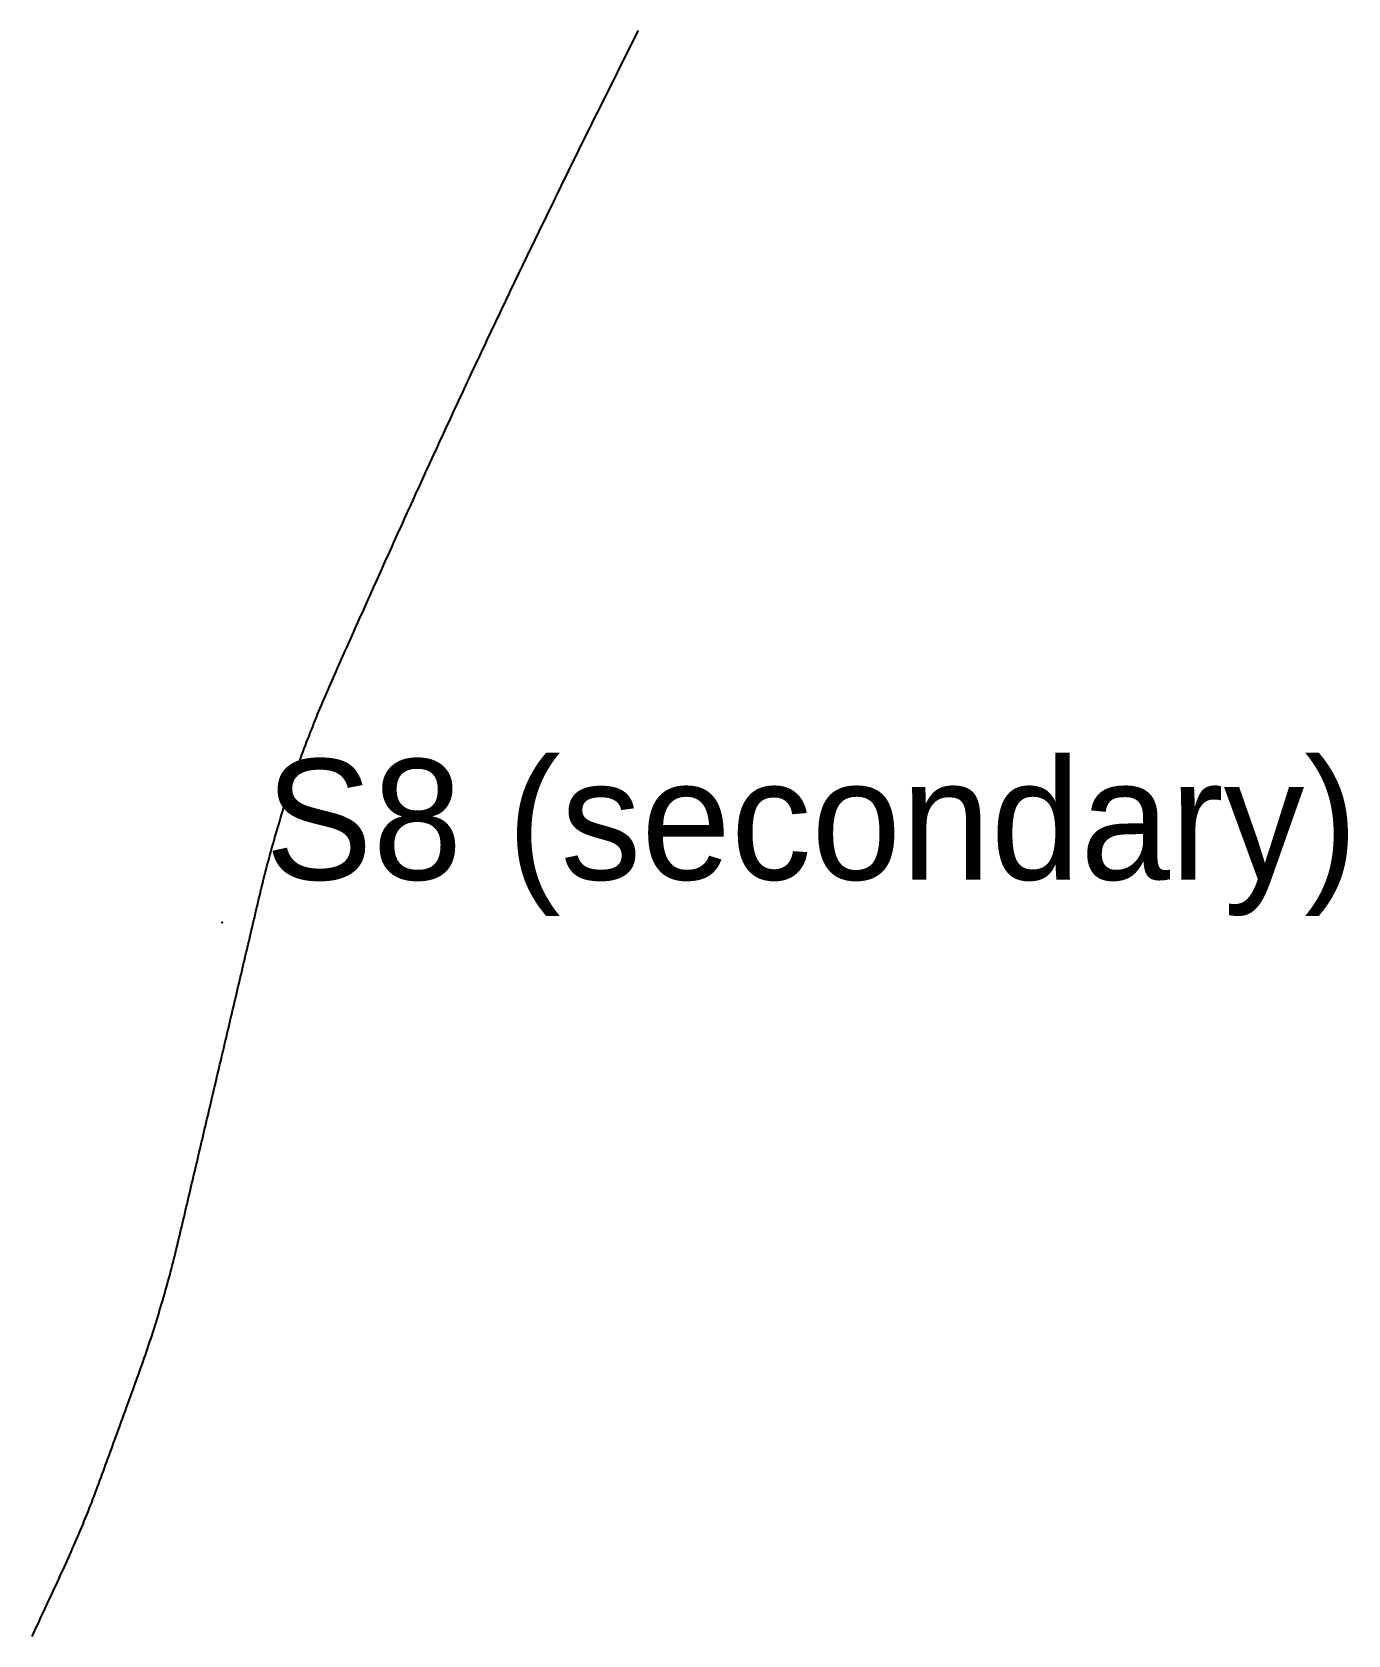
# Model space of a CAD drawing. Header units: metres. Extents: x 457876 to 584660, y 126427 to 241224.
# Drawn here: x 463646 to 473472, y 192936 to 204907 of the extents above; entities that cross this region are included whole.
import ezdxf

# ---------------------------------------------------------------- set-up
doc = ezdxf.new("R2010")
doc.units = ezdxf.units.M
for name, color, linetype in [('AT_GRADE', 3, 'CONTINUOUS'), ('CUTTING', 34, 'CONTINUOUS'), ('EMBANKMENT', 42, 'CONTINUOUS'), ('GROUND_CL', 8, 'CONTINUOUS'), ('RAIL_CL', 1, 'CONTINUOUS'), ('STATIONS', 7, 'CONTINUOUS')]:
    doc.layers.add(name, color=color, linetype=linetype)

msp = doc.modelspace()

# ---------------------------------------------------------------- linework, layer by layer
at = {"layer": 'AT_GRADE'}
for points in [[(468062.168, 204695.265, 76.125), (468073.342, 204717.601, 76.114), (468084.52, 204739.935, 76.102), (468095.7, 204762.268, 76.091), (468106.885, 204784.599, 76.079), (468118.072, 204806.928, 76.068), (468129.263, 204829.256, 76.056), (468140.457, 204851.582, 76.044), (468151.654, 204873.906, 76.033), (468162.854, 204896.229, 76.021)], [(467839.498, 204248.141, 76.308), (467850.592, 204270.516, 76.301), (467861.69, 204292.89, 76.294), (467872.792, 204315.261, 76.287), (467883.899, 204337.631, 76.279)], [(466644.411, 201747.72, 74.619), (466654.827, 201770.401, 74.65), (466665.248, 201793.08, 74.68), (466675.676, 201815.755, 74.71), (466686.109, 201838.429, 74.741), (466696.549, 201861.1, 74.771), (466706.995, 201883.768, 74.801), (466717.447, 201906.433, 74.832), (466727.905, 201929.096, 74.862), (466738.369, 201951.757, 74.892), (466748.84, 201974.414, 74.922), (466759.317, 201997.069, 74.952), (466769.8, 202019.721, 74.982), (466780.29, 202042.371, 75.011), (466790.786, 202065.018, 75.041), (466801.288, 202087.662, 75.07), (466811.797, 202110.303, 75.099), (466822.313, 202132.942, 75.129), (466832.834, 202155.577, 75.157), (466843.363, 202178.21, 75.186), (466853.898, 202200.84, 75.215), (466864.439, 202223.468, 75.243), (466874.987, 202246.092, 75.271), (466885.542, 202268.714, 75.299), (466896.103, 202291.333, 75.327), (466906.671, 202313.949, 75.355), (466917.245, 202336.562, 75.382), (466927.826, 202359.172, 75.409), (466938.414, 202381.779, 75.436), (466949.008, 202404.383, 75.463), (466959.61, 202426.985, 75.489), (466970.217, 202449.583, 75.515), (466980.832, 202472.179, 75.541), (466991.453, 202494.772, 75.566), (467002.081, 202517.361, 75.591), (467012.715, 202539.948, 75.616), (467023.357, 202562.532, 75.641), (467034.005, 202585.113, 75.665), (467044.659, 202607.691, 75.689), (467055.321, 202630.266, 75.712), (467065.989, 202652.838, 75.736), (467076.664, 202675.407, 75.758), (467087.345, 202697.973, 75.781), (467098.034, 202720.536, 75.803)], [(465502.15, 199037.19, 73.153), (465509.488, 199061.02, 73.137), (465516.882, 199084.832, 73.121), (465524.347, 199108.621, 73.106), (465531.874, 199132.392, 73.091), (465539.466, 199156.143, 73.077), (465547.131, 199179.869, 73.063), (465554.856, 199203.577, 73.05), (465562.644, 199227.264, 73.038), (465570.501, 199250.928, 73.026), (465578.429, 199274.569, 73.014), (465586.421, 199298.189, 73.003), (465594.466, 199321.791, 72.993), (465602.576, 199345.37, 72.983), (465610.763, 199368.924, 72.974), (465619.009, 199392.457, 72.965), (465627.317, 199415.968, 72.957), (465635.695, 199439.455, 72.95), (465644.135, 199462.92, 72.943), (465652.631, 199486.364, 72.936), (465661.191, 199509.786, 72.931), (465669.823, 199533.181, 72.925), (465678.513, 199556.555, 72.92), (465687.27, 199579.905, 72.916), (465696.097, 199603.227, 72.913), (465704.985, 199626.528, 72.91), (465713.93, 199649.806, 72.907), (465722.94, 199673.06, 72.905), (465732.019, 199696.287, 72.904), (465741.152, 199719.493, 72.903), (465750.356, 199742.672, 72.903), (465759.633, 199765.821, 72.903), (465768.965, 199788.948, 72.904), (465778.361, 199812.051, 72.906), (465787.824, 199835.125, 72.908), (465797.348, 199858.175, 72.91), (465806.93, 199881.201, 72.913), (465816.577, 199904.201, 72.917), (465826.28, 199927.176, 72.921), (465836.052, 199950.123, 72.926), (465845.895, 199973.04, 72.931), (465855.797, 199995.932, 72.937), (465865.756, 200018.799, 72.943), (465875.783, 200041.637, 72.95), (465885.874, 200064.446, 72.958), (465896.02, 200087.232, 72.966), (465906.184, 200110.01, 72.974), (465916.348, 200132.788, 72.983), (465926.512, 200155.566, 72.993), (465936.676, 200178.344, 73.003), (465946.842, 200201.122, 73.013), (465957.007, 200223.901, 73.024), (465967.174, 200246.679, 73.036), (465977.341, 200269.456, 73.048), (465987.509, 200292.234, 73.061), (465997.678, 200315.012, 73.074)], [(464831.772, 196275.992, 76.85), (464837.483, 196300.252, 76.822), (464843.195, 196324.512, 76.794), (464848.907, 196348.772, 76.765), (464854.619, 196373.032, 76.736), (464860.33, 196397.292, 76.706), (464866.042, 196421.552, 76.676), (464871.754, 196445.813, 76.645), (464877.466, 196470.073, 76.614), (464883.177, 196494.334, 76.582), (464888.889, 196518.595, 76.55), (464894.601, 196542.856, 76.518), (464900.313, 196567.117, 76.485), (464906.024, 196591.378, 76.452), (464911.736, 196615.639, 76.419), (464917.448, 196639.9, 76.385), (464923.16, 196664.162, 76.35), (464928.871, 196688.423, 76.316), (464934.583, 196712.685, 76.281), (464940.295, 196736.946, 76.246), (464946.006, 196761.208, 76.21), (464951.718, 196785.47, 76.175), (464957.43, 196809.732, 76.139), (464963.141, 196833.994, 76.102), (464968.853, 196858.256, 76.066), (464974.565, 196882.518, 76.029), (464980.276, 196906.78, 75.992), (464985.988, 196931.043, 75.955), (464991.7, 196955.305, 75.918), (464997.411, 196979.568, 75.88), (465003.123, 197003.83, 75.842), (465008.834, 197028.093, 75.805), (465014.546, 197052.356, 75.767), (465020.257, 197076.619, 75.729), (465025.969, 197100.882, 75.69), (465031.68, 197125.145, 75.652), (465037.392, 197149.408, 75.614), (465043.103, 197173.671, 75.575), (465048.815, 197197.934, 75.536), (465054.526, 197222.198, 75.498), (465060.238, 197246.461, 75.459), (465065.949, 197270.725, 75.42), (465071.66, 197294.988, 75.382), (465077.372, 197319.252, 75.343), (465083.083, 197343.516, 75.304), (465088.794, 197367.78, 75.265), (465094.506, 197392.044, 75.227), (465100.217, 197416.308, 75.188), (465105.928, 197440.572, 75.149), (465111.639, 197464.836, 75.111), (465117.351, 197489.1, 75.072), (465123.062, 197513.364, 75.034), (465128.773, 197537.629, 74.995), (465134.484, 197561.893, 74.957), (465140.195, 197586.158, 74.919), (465145.907, 197610.422, 74.881), (465151.618, 197634.687, 74.843), (465157.329, 197658.952, 74.805), (465163.04, 197683.217, 74.767), (465168.751, 197707.481, 74.73), (465174.462, 197731.746, 74.693), (465180.173, 197756.011, 74.655), (465185.884, 197780.277, 74.618), (465191.595, 197804.542, 74.582), (465197.306, 197828.807, 74.545), (465203.018, 197853.072, 74.509), (465208.729, 197877.338, 74.473)], [(464666.997, 195597.966, 77.369), (464673.475, 195622.028, 77.36), (464679.884, 195646.109, 77.351), (464686.225, 195670.209, 77.341), (464692.506, 195694.324, 77.33), (464698.721, 195718.457, 77.318), (464704.864, 195742.608, 77.306), (464710.95, 195766.773, 77.292), (464716.967, 195790.956, 77.278), (464722.91, 195815.158, 77.263)]]:
    msp.add_polyline3d(points, dxfattribs=at)
at = {"layer": 'CUTTING'}
for points in [[(467895.011, 204359.998, 76.271), (467906.126, 204382.363, 76.263), (467917.246, 204404.726, 76.254), (467928.37, 204427.087, 76.246), (467939.499, 204449.446, 76.237), (467950.631, 204471.802, 76.228), (467961.767, 204494.157, 76.218), (467972.908, 204516.51, 76.208), (467984.052, 204538.861, 76.199), (467995.2, 204561.21, 76.189), (468006.352, 204583.557, 76.178), (468017.508, 204605.902, 76.168), (468028.668, 204628.246, 76.157), (468039.831, 204650.587, 76.147), (468050.998, 204672.927, 76.136)], [(467108.728, 202743.096, 75.825), (467119.43, 202765.653, 75.846), (467130.138, 202788.207, 75.868), (467140.853, 202810.758, 75.888), (467151.575, 202833.306, 75.909), (467162.303, 202855.852, 75.928), (467173.038, 202878.394, 75.948), (467183.78, 202900.933, 75.967), (467194.528, 202923.469, 75.986), (467205.283, 202946.003, 76.004), (467216.044, 202968.533, 76.022), (467226.812, 202991.061, 76.039), (467237.587, 203013.585, 76.056), (467248.368, 203036.106, 76.073), (467259.156, 203058.625, 76.089), (467269.95, 203081.141, 76.105), (467280.751, 203103.653, 76.12), (467291.558, 203126.163, 76.135), (467302.371, 203148.67, 76.15), (467313.191, 203171.174, 76.163), (467324.018, 203193.675, 76.177), (467334.85, 203216.173, 76.19), (467345.689, 203238.668, 76.203), (467356.535, 203261.16, 76.215), (467367.387, 203283.65, 76.226), (467378.245, 203306.136, 76.238), (467389.109, 203328.62, 76.248), (467399.979, 203351.101, 76.259), (467410.856, 203373.579, 76.268), (467421.739, 203396.054, 76.278), (467432.628, 203418.526, 76.287), (467443.523, 203440.996, 76.295), (467454.424, 203463.462, 76.303), (467465.331, 203485.926, 76.311), (467476.245, 203508.387, 76.318), (467487.164, 203530.846, 76.324), (467498.089, 203553.301, 76.33), (467509.02, 203575.754, 76.336), (467519.957, 203598.204, 76.341), (467530.9, 203620.652, 76.346), (467541.848, 203643.096, 76.35), (467552.802, 203665.539, 76.354), (467563.762, 203687.978, 76.357), (467574.728, 203710.415, 76.36), (467585.699, 203732.849, 76.363), (467596.676, 203755.28, 76.365), (467607.659, 203777.709, 76.367), (467618.647, 203800.135, 76.368), (467629.64, 203822.559, 76.368), (467640.639, 203844.98, 76.369), (467651.643, 203867.398, 76.369), (467662.653, 203889.814, 76.368), (467673.668, 203912.228, 76.367), (467684.688, 203934.639, 76.366), (467695.713, 203957.047, 76.364), (467706.744, 203979.453, 76.362), (467717.78, 204001.857, 76.36), (467728.821, 204024.258, 76.357), (467739.866, 204046.657, 76.353), (467750.917, 204069.053, 76.35), (467761.973, 204091.447, 76.346), (467773.034, 204113.839, 76.341), (467784.099, 204136.228, 76.336), (467795.17, 204158.615, 76.331), (467806.245, 204181, 76.326), (467817.325, 204203.383, 76.32), (467828.409, 204225.763, 76.314)], [(463656.249, 192947.599, 71.493), (463666.776, 192970.174, 71.6), (463677.302, 192992.749, 71.708), (463687.829, 193015.323, 71.814), (463698.356, 193037.898, 71.919), (463708.882, 193060.473, 72.024), (463719.409, 193083.048, 72.128), (463729.935, 193105.623, 72.232), (463740.461, 193128.198, 72.334), (463750.988, 193150.772, 72.436), (463761.514, 193173.347, 72.537), (463772.04, 193195.922, 72.637), (463782.566, 193218.497, 72.736), (463793.093, 193241.071, 72.834), (463803.619, 193263.646, 72.932), (463814.145, 193286.221, 73.029), (463824.671, 193308.796, 73.124), (463835.197, 193331.37, 73.219), (463845.723, 193353.945, 73.313), (463856.239, 193376.524, 73.406), (463866.728, 193399.117, 73.498), (463877.177, 193421.727, 73.59), (463887.552, 193444.372, 73.68), (463897.856, 193467.049, 73.769), (463908.104, 193489.751, 73.858), (463918.293, 193512.481, 73.945), (463928.421, 193535.237, 74.031), (463938.491, 193558.019, 74.117), (463948.497, 193580.83, 74.201), (463958.434, 193603.67, 74.285), (463968.312, 193626.536, 74.367), (463978.123, 193649.432, 74.449), (463987.865, 193672.356, 74.529), (463997.548, 193695.306, 74.608), (464007.174, 193718.28, 74.686), (464016.738, 193741.28, 74.764), (464026.246, 193764.303, 74.84), (464035.692, 193787.352, 74.915), (464045.058, 193810.433, 74.989), (464054.367, 193833.538, 75.062), (464063.615, 193856.667, 75.134), (464072.796, 193879.823, 75.205), (464081.915, 193903.004, 75.274), (464090.977, 193926.207, 75.343), (464099.971, 193949.436, 75.411), (464108.898, 193972.692, 75.477), (464117.767, 193995.97, 75.542), (464126.566, 194019.274, 75.606), (464135.297, 194042.604, 75.669), (464143.971, 194065.956, 75.731), (464152.586, 194089.329, 75.792), (464161.144, 194112.724, 75.852), (464169.673, 194136.129, 75.91), (464178.194, 194159.537, 75.968), (464186.715, 194182.946, 76.024), (464195.236, 194206.354, 76.079), (464203.757, 194229.763, 76.133), (464212.277, 194253.171, 76.186), (464220.798, 194276.58, 76.238), (464229.318, 194299.989, 76.288), (464237.838, 194323.399, 76.338), (464246.358, 194346.808, 76.386), (464254.879, 194370.217, 76.433), (464263.399, 194393.626, 76.479), (464271.919, 194417.036, 76.524), (464280.44, 194440.446, 76.567), (464288.96, 194463.855, 76.61), (464297.481, 194487.265, 76.651), (464306.001, 194510.675, 76.692), (464314.521, 194534.085, 76.731), (464323.042, 194557.495, 76.769), (464331.562, 194580.905, 76.805), (464340.083, 194604.316, 76.841), (464348.603, 194627.726, 76.875), (464357.123, 194651.136, 76.909), (464365.644, 194674.547, 76.941), (464374.165, 194697.958, 76.972), (464382.685, 194721.369, 77.002), (464391.206, 194744.78, 77.031), (464399.726, 194768.191, 77.059), (464408.245, 194791.603, 77.085), (464416.764, 194815.015, 77.111), (464425.283, 194838.427, 77.135), (464433.801, 194861.839, 77.159), (464442.285, 194885.264, 77.181), (464450.721, 194908.707, 77.202), (464459.086, 194932.175, 77.222), (464467.378, 194955.669, 77.241), (464475.611, 194979.184, 77.259), (464483.785, 195002.72, 77.276), (464491.892, 195026.279, 77.291), (464499.934, 195049.861, 77.306), (464507.922, 195073.461, 77.32), (464515.846, 195097.082, 77.332), (464523.693, 195120.73, 77.344), (464531.465, 195144.403, 77.354), (464539.179, 195168.095, 77.364), (464546.835, 195191.805, 77.372), (464554.424, 195215.538, 77.38), (464561.948, 195239.291, 77.386), (464569.413, 195263.063, 77.392), (464576.797, 195286.861, 77.396), (464584.134, 195310.673, 77.4), (464591.397, 195334.508, 77.402), (464598.595, 195358.363, 77.404), (464605.733, 195382.236, 77.404), (464612.802, 195406.13, 77.404), (464619.801, 195430.045, 77.403), (464626.734, 195453.979, 77.401), (464633.613, 195477.929, 77.398), (464640.418, 195501.9, 77.393), (464647.151, 195525.892, 77.389), (464653.829, 195549.899, 77.383), (464660.448, 195573.923, 77.376)]]:
    msp.add_polyline3d(points, dxfattribs=at)
at = {"layer": 'EMBANKMENT'}
for points in [[(466007.848, 200337.789, 73.087), (466018.02, 200360.565, 73.101), (466028.193, 200383.342, 73.116), (466038.367, 200406.118, 73.131), (466048.543, 200428.893, 73.146), (466058.72, 200451.669, 73.162), (466068.899, 200474.443, 73.179), (466079.08, 200497.217, 73.196), (466089.263, 200519.99, 73.213), (466099.448, 200542.763, 73.231), (466109.635, 200565.535, 73.249), (466119.825, 200588.306, 73.268), (466130.016, 200611.076, 73.287), (466140.21, 200633.846, 73.306), (466150.407, 200656.614, 73.326), (466160.606, 200679.382, 73.346), (466170.808, 200702.148, 73.367), (466181.012, 200724.914, 73.388), (466191.22, 200747.679, 73.41), (466201.43, 200770.442, 73.431), (466211.644, 200793.204, 73.454), (466221.86, 200815.966, 73.476), (466232.08, 200838.726, 73.499), (466242.303, 200861.484, 73.523), (466252.53, 200884.242, 73.546), (466262.76, 200906.998, 73.57), (466272.994, 200929.752, 73.595), (466283.231, 200952.506, 73.619), (466293.472, 200975.258, 73.644), (466303.717, 200998.008, 73.67), (466313.966, 201020.757, 73.695), (466324.218, 201043.504, 73.721), (466334.475, 201066.25, 73.747), (466344.736, 201088.994, 73.774), (466355.001, 201111.736, 73.8), (466365.271, 201134.477, 73.827), (466375.545, 201157.216, 73.854), (466385.823, 201179.953, 73.882), (466396.106, 201202.689, 73.91), (466406.393, 201225.422, 73.937), (466416.685, 201248.154, 73.966), (466426.982, 201270.884, 73.994), (466437.283, 201293.612, 74.022), (466447.59, 201316.338, 74.051), (466457.901, 201339.062, 74.08), (466468.217, 201361.783, 74.109), (466478.538, 201384.503, 74.138), (466488.865, 201407.221, 74.168), (466499.196, 201429.937, 74.197), (466509.533, 201452.65, 74.227), (466519.875, 201475.362, 74.256), (466530.222, 201498.071, 74.286), (466540.575, 201520.778, 74.316), (466550.933, 201543.483, 74.346), (466561.297, 201566.185, 74.376), (466571.666, 201588.885, 74.407), (466582.041, 201611.583, 74.437), (466592.422, 201634.279, 74.467), (466602.808, 201656.972, 74.497), (466613.2, 201679.663, 74.528), (466623.598, 201702.351, 74.558), (466634.002, 201725.037, 74.589)], [(465214.44, 197901.603, 74.437), (465220.151, 197925.869, 74.401), (465225.862, 197950.134, 74.366), (465231.573, 197974.4, 74.331), (465237.284, 197998.666, 74.296), (465242.995, 198022.932, 74.261), (465248.706, 198047.198, 74.227), (465254.417, 198071.464, 74.193), (465260.128, 198095.73, 74.159), (465265.839, 198119.996, 74.126), (465271.55, 198144.262, 74.093), (465277.261, 198168.528, 74.06), (465282.972, 198192.795, 74.027), (465288.683, 198217.061, 73.995), (465294.394, 198241.328, 73.963), (465300.105, 198265.594, 73.932), (465305.816, 198289.861, 73.901), (465311.527, 198314.128, 73.87), (465317.238, 198338.395, 73.84), (465322.949, 198362.661, 73.81), (465328.66, 198386.928, 73.781), (465334.371, 198411.196, 73.752), (465340.083, 198435.463, 73.723), (465345.794, 198459.73, 73.695), (465351.553, 198483.986, 73.667), (465357.385, 198508.225, 73.639), (465363.274, 198532.45, 73.612), (465369.216, 198556.662, 73.586), (465375.235, 198580.855, 73.56), (465381.322, 198605.032, 73.534), (465387.475, 198629.191, 73.509), (465393.7, 198653.333, 73.484), (465399.985, 198677.459, 73.46), (465406.329, 198701.57, 73.436), (465412.738, 198725.663, 73.412), (465419.215, 198749.739, 73.389), (465425.764, 198773.795, 73.367), (465432.39, 198797.83, 73.345), (465439.076, 198821.849, 73.324), (465445.821, 198845.851, 73.303), (465452.635, 198869.835, 73.282), (465459.513, 198893.8, 73.262), (465466.448, 198917.748, 73.243), (465473.447, 198941.678, 73.224), (465480.517, 198965.588, 73.205), (465487.664, 198989.474, 73.188), (465494.87, 199013.344, 73.17)], [(464728.8, 195839.373, 77.248), (464734.639, 195863.6, 77.231), (464740.386, 195887.85, 77.214), (464746.097, 195912.108, 77.196), (464751.809, 195936.366, 77.178), (464757.52, 195960.624, 77.159), (464763.232, 195984.883, 77.139), (464768.943, 196009.141, 77.118), (464774.655, 196033.4, 77.097), (464780.367, 196057.658, 77.075), (464786.078, 196081.917, 77.052), (464791.79, 196106.176, 77.029), (464797.501, 196130.435, 77.005), (464803.213, 196154.694, 76.981), (464808.925, 196178.954, 76.956), (464814.636, 196203.213, 76.93), (464820.348, 196227.473, 76.904), (464826.06, 196251.732, 76.877)]]:
    msp.add_polyline3d(points, dxfattribs=at)
at = {"layer": 'GROUND_CL'}
msp.add_polyline3d([(463645.722, 192925.024, 74.339), (463656.249, 192947.599, 74.551), (463666.776, 192970.174, 74.755), (463677.302, 192992.749, 74.962), (463687.829, 193015.323, 75.17), (463698.356, 193037.898, 75.379), (463708.882, 193060.473, 75.571), (463719.409, 193083.048, 75.765), (463729.935, 193105.623, 75.97), (463740.461, 193128.198, 76.176), (463750.988, 193150.772, 76.373), (463761.514, 193173.347, 76.564), (463772.04, 193195.922, 76.759), (463782.566, 193218.497, 76.959), (463793.093, 193241.071, 77.159), (463803.619, 193263.646, 77.346), (463814.145, 193286.221, 77.541), (463824.671, 193308.796, 77.749), (463835.197, 193331.37, 77.97), (463845.723, 193353.945, 78.186), (463856.239, 193376.524, 78.41), (463866.728, 193399.117, 78.647), (463877.177, 193421.727, 78.896), (463887.552, 193444.372, 79.154), (463897.856, 193467.049, 79.42), (463908.104, 193489.751, 79.704), (463918.293, 193512.481, 80.022), (463928.421, 193535.237, 81.034), (463938.491, 193558.019, 82.041), (463948.497, 193580.83, 83.042), (463958.434, 193603.67, 84.036), (463968.312, 193626.536, 85.024), (463978.123, 193649.432, 86.005), (463987.865, 193672.356, 86.979), (463997.548, 193695.306, 87.947), (464007.174, 193718.28, 88.91), (464016.738, 193741.28, 89.504), (464026.246, 193764.303, 87.549), (464035.692, 193787.352, 85.902), (464045.058, 193810.433, 84.682), (464054.367, 193833.538, 83.888), (464063.615, 193856.667, 84.554), (464072.796, 193879.823, 85.472), (464081.915, 193903.004, 86.384), (464090.977, 193926.207, 87.29), (464099.971, 193949.436, 87.221), (464108.898, 193972.692, 85.896), (464117.767, 193995.97, 84.151), (464126.566, 194019.274, 82.527), (464135.297, 194042.604, 81.691), (464143.971, 194065.956, 82.322), (464152.586, 194089.329, 82.8), (464161.144, 194112.724, 83.126), (464169.673, 194136.129, 83.304), (464178.194, 194159.537, 83.693), (464186.715, 194182.946, 84.063), (464195.236, 194206.354, 84.396), (464203.757, 194229.763, 84.692), (464212.277, 194253.171, 85.066), (464220.798, 194276.58, 85.471), (464229.318, 194299.989, 85.837), (464237.838, 194323.399, 86.209), (464246.358, 194346.808, 86.579), (464254.879, 194370.217, 86.883), (464263.399, 194393.626, 87.108), (464271.919, 194417.036, 87.255), (464280.44, 194440.446, 87.345), (464288.96, 194463.855, 87.534), (464297.481, 194487.265, 87.69), (464306.001, 194510.675, 87.813), (464314.521, 194534.085, 87.902), (464323.042, 194557.495, 88.049), (464331.562, 194580.905, 88.19), (464340.083, 194604.316, 88.328), (464348.603, 194627.726, 88.461), (464357.123, 194651.136, 88.651), (464365.644, 194674.547, 88.889), (464374.165, 194697.958, 89.136), (464382.685, 194721.369, 89.389), (464391.206, 194744.78, 89.618), (464399.726, 194768.191, 89.761), (464408.245, 194791.603, 89.884), (464416.764, 194815.015, 89.986), (464425.283, 194838.427, 90), (464433.801, 194861.839, 90.001), (464442.285, 194885.264, 90.003), (464450.721, 194908.707, 90.005), (464459.086, 194932.175, 90.009), (464467.378, 194955.669, 90.013), (464475.611, 194979.184, 90.017), (464483.785, 195002.72, 90.021), (464491.892, 195026.279, 90.024), (464499.934, 195049.861, 90.026), (464507.922, 195073.461, 90.026), (464515.846, 195097.082, 90.027), (464523.693, 195120.73, 90.027), (464531.465, 195144.403, 90.027), (464539.179, 195168.095, 90.025), (464546.835, 195191.805, 90.022), (464554.424, 195215.538, 90.02), (464561.948, 195239.291, 90.017), (464569.413, 195263.063, 90.013), (464576.797, 195286.861, 90.009), (464584.134, 195310.673, 90.005), (464591.397, 195334.508, 90.001), (464598.595, 195358.363, 89.031), (464605.733, 195382.236, 87.937), (464612.802, 195406.13, 86.865), (464619.801, 195430.045, 85.83), (464626.734, 195453.979, 84.722), (464633.613, 195477.929, 83.582), (464640.418, 195501.9, 82.478), (464647.151, 195525.892, 81.409), (464653.829, 195549.899, 80.771), (464660.448, 195573.923, 80.481), (464666.997, 195597.966, 80.142), (464673.475, 195622.028, 79.754), (464679.884, 195646.109, 79.271), (464686.225, 195670.209, 78.665), (464692.506, 195694.324, 78.029), (464698.721, 195718.457, 77.364), (464704.864, 195742.608, 76.67), (464710.95, 195766.773, 75.953), (464716.967, 195790.956, 75.216), (464722.91, 195815.158, 74.484), (464728.8, 195839.373, 73.744), (464734.639, 195863.6, 72.837), (464740.386, 195887.85, 71.918), (464746.097, 195912.108, 70.988), (464751.809, 195936.366, 70.048), (464757.52, 195960.624, 70.146), (464763.232, 195984.883, 70.342), (464768.943, 196009.141, 70.584), (464774.655, 196033.4, 70.869), (464780.367, 196057.658, 71.215), (464786.078, 196081.917, 71.564), (464791.79, 196106.176, 71.907), (464797.501, 196130.435, 72.246), (464803.213, 196154.694, 72.543), (464808.925, 196178.954, 72.82), (464814.636, 196203.213, 73.093), (464820.348, 196227.473, 73.364), (464826.06, 196251.732, 73.617), (464831.772, 196275.992, 73.855), (464837.483, 196300.252, 74.09), (464843.195, 196324.512, 74.322), (464848.907, 196348.772, 74.542), (464854.619, 196373.032, 74.752), (464860.33, 196397.292, 74.96), (464866.042, 196421.552, 75.168), (464871.754, 196445.813, 75.369), (464877.466, 196470.073, 75.557), (464883.177, 196494.334, 75.746), (464888.889, 196518.595, 75.934), (464894.601, 196542.856, 76.119), (464900.313, 196567.117, 76.286), (464906.024, 196591.378, 76.455), (464911.736, 196615.639, 76.624), (464917.448, 196639.9, 76.79), (464923.16, 196664.162, 76.928), (464928.871, 196688.423, 77.066), (464934.583, 196712.685, 77.202), (464940.295, 196736.946, 77.338), (464946.006, 196761.208, 77.439), (464951.718, 196785.47, 77.538), (464957.43, 196809.732, 77.636), (464963.141, 196833.994, 77.733), (464968.853, 196858.256, 77.803), (464974.565, 196882.518, 77.868), (464980.276, 196906.78, 77.933), (464985.988, 196931.043, 77.998), (464991.7, 196955.305, 78.032), (464997.411, 196979.568, 78.054), (465003.123, 197003.83, 78.076), (465008.834, 197028.093, 78.098), (465014.546, 197052.356, 78.059), (465020.257, 197076.619, 77.982), (465025.969, 197100.882, 77.905), (465031.68, 197125.145, 77.814), (465037.392, 197149.408, 77.7), (465043.103, 197173.671, 77.568), (465048.815, 197197.934, 77.43), (465054.526, 197222.198, 77.284), (465060.238, 197246.461, 77.128), (465065.949, 197270.725, 76.96), (465071.66, 197294.988, 76.787), (465077.372, 197319.252, 76.609), (465083.083, 197343.516, 76.424), (465088.794, 197367.78, 76.233), (465094.506, 197392.044, 76.037), (465100.217, 197416.308, 75.836), (465105.928, 197440.572, 75.632), (465111.639, 197464.836, 75.423), (465117.351, 197489.1, 75.211), (465123.062, 197513.364, 74.995), (465128.773, 197537.629, 74.775), (465134.484, 197561.893, 74.554), (465140.195, 197586.158, 74.329), (465145.907, 197610.422, 74.1), (465151.618, 197634.687, 73.868), (465157.329, 197658.952, 73.636), (465163.04, 197683.217, 73.401), (465168.751, 197707.481, 73.162), (465174.462, 197731.746, 72.919), (465180.173, 197756.011, 72.681), (465185.884, 197780.277, 72.441), (465191.595, 197804.542, 72.197), (465197.306, 197828.807, 71.95), (465203.018, 197853.072, 71.717), (465208.729, 197877.338, 71.491), (465214.44, 197901.603, 71.263), (465220.151, 197925.869, 71.027), (465225.862, 197950.134, 70.815), (465231.573, 197974.4, 70.635), (465237.284, 197998.666, 70.455), (465242.995, 198022.932, 70.274), (465248.706, 198047.198, 70.144), (465254.417, 198071.464, 70.096), (465260.128, 198095.73, 70.054), (465265.839, 198119.996, 70.019), (465271.55, 198144.262, 69.996), (465277.261, 198168.528, 69.994), (465282.972, 198192.795, 69.991), (465288.683, 198217.061, 69.988), (465294.394, 198241.328, 69.984), (465300.105, 198265.594, 69.976), (465305.816, 198289.861, 69.967), (465311.527, 198314.128, 69.957), (465317.238, 198338.395, 69.945), (465322.949, 198362.661, 69.921), (465328.66, 198386.928, 69.899), (465334.371, 198411.196, 69.878), (465340.083, 198435.463, 69.859), (465345.794, 198459.73, 69.84), (465351.553, 198483.986, 69.822), (465357.385, 198508.225, 69.806), (465363.274, 198532.45, 69.792), (465369.216, 198556.662, 69.783), (465375.235, 198580.855, 69.777), (465381.322, 198605.032, 69.773), (465387.475, 198629.191, 69.77), (465393.7, 198653.333, 69.775), (465399.985, 198677.459, 69.785), (465406.329, 198701.57, 69.795), (465412.738, 198725.663, 69.807), (465419.215, 198749.739, 69.825), (465425.764, 198773.795, 69.847), (465432.39, 198797.83, 69.867), (465439.076, 198821.849, 69.885), (465445.821, 198845.851, 69.908), (465452.635, 198869.835, 69.939), (465459.513, 198893.8, 69.965), (465466.448, 198917.748, 69.986), (465473.447, 198941.678, 70.005), (465480.517, 198965.588, 70.04), (465487.664, 198989.474, 70.082), (465494.87, 199013.344, 70.132), (465502.15, 199037.19, 70.19), (465509.488, 199061.02, 70.204), (465516.882, 199084.832, 70.214), (465524.347, 199108.621, 70.23), (465531.874, 199132.392, 70.238), (465539.466, 199156.143, 70.225), (465547.131, 199179.869, 70.202), (465554.856, 199203.577, 70.173), (465562.644, 199227.264, 70.136), (465570.501, 199250.928, 70.106), (465578.429, 199274.569, 70.081), (465586.421, 199298.189, 70.055), (465594.466, 199321.791, 70.026), (465602.576, 199345.37, 70.005), (465610.763, 199368.924, 70.002), (465619.009, 199392.457, 70), (465627.317, 199415.968, 70), (465635.695, 199439.455, 69.999), (465644.135, 199462.92, 69.995), (465652.631, 199486.364, 69.992), (465661.191, 199509.786, 69.989), (465669.823, 199533.181, 69.986), (465678.513, 199556.555, 69.985), (465687.27, 199579.905, 69.985), (465696.097, 199603.227, 69.985), (465704.985, 199626.528, 69.985), (465713.93, 199649.806, 69.987), (465722.94, 199673.06, 69.989), (465732.019, 199696.287, 69.99), (465741.152, 199719.493, 69.992), (465750.356, 199742.672, 69.994), (465759.633, 199765.821, 69.996), (465768.965, 199788.948, 69.998), (465778.361, 199812.051, 69.999), (465787.824, 199835.125, 70), (465797.348, 199858.175, 70.009), (465806.93, 199881.201, 70.02), (465816.577, 199904.201, 70.032), (465826.28, 199927.176, 70.046), (465836.052, 199950.123, 70.059), (465845.895, 199973.04, 70.071), (465855.797, 199995.932, 70.082), (465865.756, 200018.799, 70.095), (465875.783, 200041.637, 70.106), (465885.874, 200064.446, 70.112), (465896.02, 200087.232, 70.119), (465906.184, 200110.01, 70.125), (465916.348, 200132.788, 70.131), (465926.512, 200155.566, 70.133), (465936.676, 200178.344, 70.134), (465946.842, 200201.122, 70.133), (465957.007, 200223.901, 70.131), (465967.174, 200246.679, 70.126), (465977.341, 200269.456, 70.116), (465987.509, 200292.234, 70.105), (465997.678, 200315.012, 70.093), (466007.848, 200337.789, 70.079), (466018.02, 200360.565, 70.063), (466028.193, 200383.342, 70.046), (466038.367, 200406.118, 70.028), (466048.543, 200428.893, 70.008), (466058.72, 200451.669, 70), (466068.899, 200474.443, 70), (466079.08, 200497.217, 70), (466089.263, 200519.99, 70), (466099.448, 200542.763, 70), (466109.635, 200565.535, 70), (466119.825, 200588.306, 70), (466130.016, 200611.076, 70), (466140.21, 200633.846, 70), (466150.407, 200656.614, 70), (466160.606, 200679.382, 70), (466170.808, 200702.148, 70), (466181.012, 200724.914, 70), (466191.22, 200747.679, 70), (466201.43, 200770.442, 70), (466211.644, 200793.204, 70), (466221.86, 200815.966, 70), (466232.08, 200838.726, 70), (466242.303, 200861.484, 70), (466252.53, 200884.242, 70), (466262.76, 200906.998, 70), (466272.994, 200929.752, 70), (466283.231, 200952.506, 70), (466293.472, 200975.258, 70), (466303.717, 200998.008, 70), (466313.966, 201020.757, 70), (466324.218, 201043.504, 70), (466334.475, 201066.25, 70), (466344.736, 201088.994, 70), (466355.001, 201111.736, 70), (466365.271, 201134.477, 70), (466375.545, 201157.216, 70.003), (466385.823, 201179.953, 70.007), (466396.106, 201202.689, 70.012), (466406.393, 201225.422, 70.017), (466416.685, 201248.154, 70.019), (466426.982, 201270.884, 70.017), (466437.283, 201293.612, 70.014), (466447.59, 201316.338, 70.008), (466457.901, 201339.062, 70), (466468.217, 201361.783, 70), (466478.538, 201384.503, 70), (466488.865, 201407.221, 70), (466499.196, 201429.937, 70), (466509.533, 201452.65, 70), (466519.875, 201475.362, 70), (466530.222, 201498.071, 70), (466540.575, 201520.778, 70), (466550.933, 201543.483, 70), (466561.297, 201566.185, 70), (466571.666, 201588.885, 70), (466582.041, 201611.583, 70), (466592.422, 201634.279, 70), (466602.808, 201656.972, 70.212), (466613.2, 201679.663, 70.517), (466623.598, 201702.351, 70.949), (466634.002, 201725.037, 71.433), (466644.411, 201747.72, 71.844), (466654.827, 201770.401, 72.183), (466665.248, 201793.08, 72.511), (466675.676, 201815.755, 72.829), (466686.109, 201838.429, 73.137), (466696.549, 201861.1, 73.432), (466706.995, 201883.768, 73.69), (466717.447, 201906.433, 73.911), (466727.905, 201929.096, 74.136), (466738.369, 201951.757, 74.283), (466748.84, 201974.414, 74.379), (466759.317, 201997.069, 74.462), (466769.8, 202019.721, 74.531), (466780.29, 202042.371, 74.558), (466790.786, 202065.018, 74.486), (466801.288, 202087.662, 74.425), (466811.797, 202110.303, 74.375), (466822.313, 202132.942, 74.348), (466832.834, 202155.577, 74.308), (466843.363, 202178.21, 74.282), (466853.898, 202200.84, 74.283), (466864.439, 202223.468, 74.31), (466874.987, 202246.092, 74.435), (466885.542, 202268.714, 74.686), (466896.103, 202291.333, 74.933), (466906.671, 202313.949, 75.176), (466917.245, 202336.562, 75.417), (466927.826, 202359.172, 75.721), (466938.414, 202381.779, 76.007), (466949.008, 202404.383, 76.273), (466959.61, 202426.985, 76.52), (466970.217, 202449.583, 76.764), (466980.832, 202472.179, 77.005), (466991.453, 202494.772, 77.229), (467002.081, 202517.361, 77.434), (467012.715, 202539.948, 77.622), (467023.357, 202562.532, 77.798), (467034.005, 202585.113, 77.963), (467044.659, 202607.691, 78.118), (467055.321, 202630.266, 78.264), (467065.989, 202652.838, 78.396), (467076.664, 202675.407, 78.519), (467087.345, 202697.973, 78.635), (467098.034, 202720.536, 78.744), (467108.728, 202743.096, 78.842), (467119.43, 202765.653, 78.929), (467130.138, 202788.207, 79.016), (467140.853, 202810.758, 79.098), (467151.575, 202833.306, 79.177), (467162.303, 202855.852, 79.244), (467173.038, 202878.394, 79.307), (467183.78, 202900.933, 79.368), (467194.528, 202923.469, 79.427), (467205.283, 202946.003, 79.48), (467216.044, 202968.533, 79.527), (467226.812, 202991.061, 79.576), (467237.587, 203013.585, 79.625), (467248.368, 203036.106, 79.672), (467259.156, 203058.625, 79.712), (467269.95, 203081.141, 79.751), (467280.751, 203103.653, 79.789), (467291.558, 203126.163, 79.827), (467302.371, 203148.67, 79.859), (467313.191, 203171.174, 79.884), (467324.018, 203193.675, 79.91), (467334.85, 203216.173, 79.933), (467345.689, 203238.668, 79.96), (467356.535, 203261.16, 80.178), (467367.387, 203283.65, 80.504), (467378.245, 203306.136, 80.94), (467389.109, 203328.62, 81.485), (467399.979, 203351.101, 82.036), (467410.856, 203373.579, 82.594), (467421.739, 203396.054, 83.221), (467432.628, 203418.526, 83.868), (467443.523, 203440.996, 84.522), (467454.424, 203463.462, 85.224), (467465.331, 203485.926, 85.882), (467476.245, 203508.387, 86.495), (467487.164, 203530.846, 87.063), (467498.089, 203553.301, 87.585), (467509.02, 203575.754, 88.06), (467519.957, 203598.204, 88.488), (467530.9, 203620.652, 88.862), (467541.848, 203643.096, 89.188), (467552.802, 203665.539, 89.47), (467563.762, 203687.978, 89.696), (467574.728, 203710.415, 89.867), (467585.699, 203732.849, 89.983), (467596.676, 203755.28, 91.49), (467607.659, 203777.709, 93.704), (467618.647, 203800.135, 96.274), (467629.64, 203822.559, 98.669), (467640.639, 203844.98, 99.429), (467651.643, 203867.398, 98.021), (467662.653, 203889.814, 97.107), (467673.668, 203912.228, 96.686), (467684.688, 203934.639, 96.76), (467695.713, 203957.047, 96.254), (467706.744, 203979.453, 95.156), (467717.78, 204001.857, 93.564), (467728.821, 204024.258, 91.191), (467739.866, 204046.657, 89.095), (467750.917, 204069.053, 86.855), (467761.973, 204091.447, 84.616), (467773.034, 204113.839, 82.377), (467784.099, 204136.228, 80.138), (467795.17, 204158.615, 79.805), (467806.245, 204181, 79.629), (467817.325, 204203.383, 79.487), (467828.409, 204225.763, 79.358), (467839.498, 204248.141, 79.271), (467850.592, 204270.516, 79.226), (467861.69, 204292.89, 79.198), (467872.792, 204315.261, 79.187), (467883.899, 204337.631, 79.194), (467895.011, 204359.998, 79.283), (467906.126, 204382.363, 79.38), (467917.246, 204404.726, 79.485), (467928.37, 204427.087, 79.553), (467939.499, 204449.446, 79.658), (467950.631, 204471.802, 79.781), (467961.767, 204494.157, 79.879), (467972.908, 204516.51, 79.953), (467984.052, 204538.861, 80), (467995.2, 204561.21, 80), (468006.352, 204583.557, 80), (468017.508, 204605.902, 80), (468028.668, 204628.246, 80), (468039.831, 204650.587, 79.752), (468050.998, 204672.927, 79.289), (468062.168, 204695.265, 78.778), (468073.342, 204717.601, 78.221), (468084.52, 204739.935, 77.612), (468095.7, 204762.268, 76.943), (468106.885, 204784.599, 76.271), (468118.072, 204806.928, 75.596), (468129.263, 204829.256, 74.855), (468140.457, 204851.582, 74.2), (468151.654, 204873.906, 73.628), (468162.854, 204896.229, 73.077), (468174.057, 204918.55, 72.549)], dxfattribs=at)
at = {"layer": 'RAIL_CL'}
msp.add_polyline3d([(463645.722, 192925.024, 71.384), (463656.249, 192947.599, 71.493), (463666.776, 192970.174, 71.6), (463677.302, 192992.749, 71.708), (463687.829, 193015.323, 71.814), (463698.356, 193037.898, 71.919), (463708.882, 193060.473, 72.024), (463719.409, 193083.048, 72.128), (463729.935, 193105.623, 72.232), (463740.461, 193128.198, 72.334), (463750.988, 193150.772, 72.436), (463761.514, 193173.347, 72.537), (463772.04, 193195.922, 72.637), (463782.566, 193218.497, 72.736), (463793.093, 193241.071, 72.834), (463803.619, 193263.646, 72.932), (463814.145, 193286.221, 73.029), (463824.671, 193308.796, 73.124), (463835.197, 193331.37, 73.219), (463845.723, 193353.945, 73.313), (463856.239, 193376.524, 73.406), (463866.728, 193399.117, 73.498), (463877.177, 193421.727, 73.59), (463887.552, 193444.372, 73.68), (463897.856, 193467.049, 73.769), (463908.104, 193489.751, 73.858), (463918.293, 193512.481, 73.945), (463928.421, 193535.237, 74.031), (463938.491, 193558.019, 74.117), (463948.497, 193580.83, 74.201), (463958.434, 193603.67, 74.285), (463968.312, 193626.536, 74.367), (463978.123, 193649.432, 74.449), (463987.865, 193672.356, 74.529), (463997.548, 193695.306, 74.608), (464007.174, 193718.28, 74.686), (464016.738, 193741.28, 74.764), (464026.246, 193764.303, 74.84), (464035.692, 193787.352, 74.915), (464045.058, 193810.433, 74.989), (464054.367, 193833.538, 75.062), (464063.615, 193856.667, 75.134), (464072.796, 193879.823, 75.205), (464081.915, 193903.004, 75.274), (464090.977, 193926.207, 75.343), (464099.971, 193949.436, 75.411), (464108.898, 193972.692, 75.477), (464117.767, 193995.97, 75.542), (464126.566, 194019.274, 75.606), (464135.297, 194042.604, 75.669), (464143.971, 194065.956, 75.731), (464152.586, 194089.329, 75.792), (464161.144, 194112.724, 75.852), (464169.673, 194136.129, 75.91), (464178.194, 194159.537, 75.968), (464186.715, 194182.946, 76.024), (464195.236, 194206.354, 76.079), (464203.757, 194229.763, 76.133), (464212.277, 194253.171, 76.186), (464220.798, 194276.58, 76.238), (464229.318, 194299.989, 76.288), (464237.838, 194323.399, 76.338), (464246.358, 194346.808, 76.386), (464254.879, 194370.217, 76.433), (464263.399, 194393.626, 76.479), (464271.919, 194417.036, 76.524), (464280.44, 194440.446, 76.567), (464288.96, 194463.855, 76.61), (464297.481, 194487.265, 76.651), (464306.001, 194510.675, 76.692), (464314.521, 194534.085, 76.731), (464323.042, 194557.495, 76.769), (464331.562, 194580.905, 76.805), (464340.083, 194604.316, 76.841), (464348.603, 194627.726, 76.875), (464357.123, 194651.136, 76.909), (464365.644, 194674.547, 76.941), (464374.165, 194697.958, 76.972), (464382.685, 194721.369, 77.002), (464391.206, 194744.78, 77.031), (464399.726, 194768.191, 77.059), (464408.245, 194791.603, 77.085), (464416.764, 194815.015, 77.111), (464425.283, 194838.427, 77.135), (464433.801, 194861.839, 77.159), (464442.285, 194885.264, 77.181), (464450.721, 194908.707, 77.202), (464459.086, 194932.175, 77.222), (464467.378, 194955.669, 77.241), (464475.611, 194979.184, 77.259), (464483.785, 195002.72, 77.276), (464491.892, 195026.279, 77.291), (464499.934, 195049.861, 77.306), (464507.922, 195073.461, 77.32), (464515.846, 195097.082, 77.332), (464523.693, 195120.73, 77.344), (464531.465, 195144.403, 77.354), (464539.179, 195168.095, 77.364), (464546.835, 195191.805, 77.372), (464554.424, 195215.538, 77.38), (464561.948, 195239.291, 77.386), (464569.413, 195263.063, 77.392), (464576.797, 195286.861, 77.396), (464584.134, 195310.673, 77.4), (464591.397, 195334.508, 77.402), (464598.595, 195358.363, 77.404), (464605.733, 195382.236, 77.404), (464612.802, 195406.13, 77.404), (464619.801, 195430.045, 77.403), (464626.734, 195453.979, 77.401), (464633.613, 195477.929, 77.398), (464640.418, 195501.9, 77.393), (464647.151, 195525.892, 77.389), (464653.829, 195549.899, 77.383), (464660.448, 195573.923, 77.376), (464666.997, 195597.966, 77.369), (464673.475, 195622.028, 77.36), (464679.884, 195646.109, 77.351), (464686.225, 195670.209, 77.341), (464692.506, 195694.324, 77.33), (464698.721, 195718.457, 77.318), (464704.864, 195742.608, 77.306), (464710.95, 195766.773, 77.292), (464716.967, 195790.956, 77.278), (464722.91, 195815.158, 77.263), (464728.8, 195839.373, 77.248), (464734.639, 195863.6, 77.231), (464740.386, 195887.85, 77.214), (464746.097, 195912.108, 77.196), (464751.809, 195936.366, 77.178), (464757.52, 195960.624, 77.159), (464763.232, 195984.883, 77.139), (464768.943, 196009.141, 77.118), (464774.655, 196033.4, 77.097), (464780.367, 196057.658, 77.075), (464786.078, 196081.917, 77.052), (464791.79, 196106.176, 77.029), (464797.501, 196130.435, 77.005), (464803.213, 196154.694, 76.981), (464808.925, 196178.954, 76.956), (464814.636, 196203.213, 76.93), (464820.348, 196227.473, 76.904), (464826.06, 196251.732, 76.877), (464831.772, 196275.992, 76.85), (464837.483, 196300.252, 76.822), (464843.195, 196324.512, 76.794), (464848.907, 196348.772, 76.765), (464854.619, 196373.032, 76.736), (464860.33, 196397.292, 76.706), (464866.042, 196421.552, 76.676), (464871.754, 196445.813, 76.645), (464877.466, 196470.073, 76.614), (464883.177, 196494.334, 76.582), (464888.889, 196518.595, 76.55), (464894.601, 196542.856, 76.518), (464900.313, 196567.117, 76.485), (464906.024, 196591.378, 76.452), (464911.736, 196615.639, 76.419), (464917.448, 196639.9, 76.385), (464923.16, 196664.162, 76.35), (464928.871, 196688.423, 76.316), (464934.583, 196712.685, 76.281), (464940.295, 196736.946, 76.246), (464946.006, 196761.208, 76.21), (464951.718, 196785.47, 76.175), (464957.43, 196809.732, 76.139), (464963.141, 196833.994, 76.102), (464968.853, 196858.256, 76.066), (464974.565, 196882.518, 76.029), (464980.276, 196906.78, 75.992), (464985.988, 196931.043, 75.955), (464991.7, 196955.305, 75.918), (464997.411, 196979.568, 75.88), (465003.123, 197003.83, 75.842), (465008.834, 197028.093, 75.805), (465014.546, 197052.356, 75.767), (465020.257, 197076.619, 75.729), (465025.969, 197100.882, 75.69), (465031.68, 197125.145, 75.652), (465037.392, 197149.408, 75.614), (465043.103, 197173.671, 75.575), (465048.815, 197197.934, 75.536), (465054.526, 197222.198, 75.498), (465060.238, 197246.461, 75.459), (465065.949, 197270.725, 75.42), (465071.66, 197294.988, 75.382), (465077.372, 197319.252, 75.343), (465083.083, 197343.516, 75.304), (465088.794, 197367.78, 75.265), (465094.506, 197392.044, 75.227), (465100.217, 197416.308, 75.188), (465105.928, 197440.572, 75.149), (465111.639, 197464.836, 75.111), (465117.351, 197489.1, 75.072), (465123.062, 197513.364, 75.034), (465128.773, 197537.629, 74.995), (465134.484, 197561.893, 74.957), (465140.195, 197586.158, 74.919), (465145.907, 197610.422, 74.881), (465151.618, 197634.687, 74.843), (465157.329, 197658.952, 74.805), (465163.04, 197683.217, 74.767), (465168.751, 197707.481, 74.73), (465174.462, 197731.746, 74.693), (465180.173, 197756.011, 74.655), (465185.884, 197780.277, 74.618), (465191.595, 197804.542, 74.582), (465197.306, 197828.807, 74.545), (465203.018, 197853.072, 74.509), (465208.729, 197877.338, 74.473), (465214.44, 197901.603, 74.437), (465220.151, 197925.869, 74.401), (465225.862, 197950.134, 74.366), (465231.573, 197974.4, 74.331), (465237.284, 197998.666, 74.296), (465242.995, 198022.932, 74.261), (465248.706, 198047.198, 74.227), (465254.417, 198071.464, 74.193), (465260.128, 198095.73, 74.159), (465265.839, 198119.996, 74.126), (465271.55, 198144.262, 74.093), (465277.261, 198168.528, 74.06), (465282.972, 198192.795, 74.027), (465288.683, 198217.061, 73.995), (465294.394, 198241.328, 73.963), (465300.105, 198265.594, 73.932), (465305.816, 198289.861, 73.901), (465311.527, 198314.128, 73.87), (465317.238, 198338.395, 73.84), (465322.949, 198362.661, 73.81), (465328.66, 198386.928, 73.781), (465334.371, 198411.196, 73.752), (465340.083, 198435.463, 73.723), (465345.794, 198459.73, 73.695), (465351.553, 198483.986, 73.667), (465357.385, 198508.225, 73.639), (465363.274, 198532.45, 73.612), (465369.216, 198556.662, 73.586), (465375.235, 198580.855, 73.56), (465381.322, 198605.032, 73.534), (465387.475, 198629.191, 73.509), (465393.7, 198653.333, 73.484), (465399.985, 198677.459, 73.46), (465406.329, 198701.57, 73.436), (465412.738, 198725.663, 73.412), (465419.215, 198749.739, 73.389), (465425.764, 198773.795, 73.367), (465432.39, 198797.83, 73.345), (465439.076, 198821.849, 73.324), (465445.821, 198845.851, 73.303), (465452.635, 198869.835, 73.282), (465459.513, 198893.8, 73.262), (465466.448, 198917.748, 73.243), (465473.447, 198941.678, 73.224), (465480.517, 198965.588, 73.205), (465487.664, 198989.474, 73.188), (465494.87, 199013.344, 73.17), (465502.15, 199037.19, 73.153), (465509.488, 199061.02, 73.137), (465516.882, 199084.832, 73.121), (465524.347, 199108.621, 73.106), (465531.874, 199132.392, 73.091), (465539.466, 199156.143, 73.077), (465547.131, 199179.869, 73.063), (465554.856, 199203.577, 73.05), (465562.644, 199227.264, 73.038), (465570.501, 199250.928, 73.026), (465578.429, 199274.569, 73.014), (465586.421, 199298.189, 73.003), (465594.466, 199321.791, 72.993), (465602.576, 199345.37, 72.983), (465610.763, 199368.924, 72.974), (465619.009, 199392.457, 72.965), (465627.317, 199415.968, 72.957), (465635.695, 199439.455, 72.95), (465644.135, 199462.92, 72.943), (465652.631, 199486.364, 72.936), (465661.191, 199509.786, 72.931), (465669.823, 199533.181, 72.925), (465678.513, 199556.555, 72.92), (465687.27, 199579.905, 72.916), (465696.097, 199603.227, 72.913), (465704.985, 199626.528, 72.91), (465713.93, 199649.806, 72.907), (465722.94, 199673.06, 72.905), (465732.019, 199696.287, 72.904), (465741.152, 199719.493, 72.903), (465750.356, 199742.672, 72.903), (465759.633, 199765.821, 72.903), (465768.965, 199788.948, 72.904), (465778.361, 199812.051, 72.906), (465787.824, 199835.125, 72.908), (465797.348, 199858.175, 72.91), (465806.93, 199881.201, 72.913), (465816.577, 199904.201, 72.917), (465826.28, 199927.176, 72.921), (465836.052, 199950.123, 72.926), (465845.895, 199973.04, 72.931), (465855.797, 199995.932, 72.937), (465865.756, 200018.799, 72.943), (465875.783, 200041.637, 72.95), (465885.874, 200064.446, 72.958), (465896.02, 200087.232, 72.966), (465906.184, 200110.01, 72.974), (465916.348, 200132.788, 72.983), (465926.512, 200155.566, 72.993), (465936.676, 200178.344, 73.003), (465946.842, 200201.122, 73.013), (465957.007, 200223.901, 73.024), (465967.174, 200246.679, 73.036), (465977.341, 200269.456, 73.048), (465987.509, 200292.234, 73.061), (465997.678, 200315.012, 73.074), (466007.848, 200337.789, 73.087), (466018.02, 200360.565, 73.101), (466028.193, 200383.342, 73.116), (466038.367, 200406.118, 73.131), (466048.543, 200428.893, 73.146), (466058.72, 200451.669, 73.162), (466068.899, 200474.443, 73.179), (466079.08, 200497.217, 73.196), (466089.263, 200519.99, 73.213), (466099.448, 200542.763, 73.231), (466109.635, 200565.535, 73.249), (466119.825, 200588.306, 73.268), (466130.016, 200611.076, 73.287), (466140.21, 200633.846, 73.306), (466150.407, 200656.614, 73.326), (466160.606, 200679.382, 73.346), (466170.808, 200702.148, 73.367), (466181.012, 200724.914, 73.388), (466191.22, 200747.679, 73.41), (466201.43, 200770.442, 73.431), (466211.644, 200793.204, 73.454), (466221.86, 200815.966, 73.476), (466232.08, 200838.726, 73.499), (466242.303, 200861.484, 73.523), (466252.53, 200884.242, 73.546), (466262.76, 200906.998, 73.57), (466272.994, 200929.752, 73.595), (466283.231, 200952.506, 73.619), (466293.472, 200975.258, 73.644), (466303.717, 200998.008, 73.67), (466313.966, 201020.757, 73.695), (466324.218, 201043.504, 73.721), (466334.475, 201066.25, 73.747), (466344.736, 201088.994, 73.774), (466355.001, 201111.736, 73.8), (466365.271, 201134.477, 73.827), (466375.545, 201157.216, 73.854), (466385.823, 201179.953, 73.882), (466396.106, 201202.689, 73.91), (466406.393, 201225.422, 73.937), (466416.685, 201248.154, 73.966), (466426.982, 201270.884, 73.994), (466437.283, 201293.612, 74.022), (466447.59, 201316.338, 74.051), (466457.901, 201339.062, 74.08), (466468.217, 201361.783, 74.109), (466478.538, 201384.503, 74.138), (466488.865, 201407.221, 74.168), (466499.196, 201429.937, 74.197), (466509.533, 201452.65, 74.227), (466519.875, 201475.362, 74.256), (466530.222, 201498.071, 74.286), (466540.575, 201520.778, 74.316), (466550.933, 201543.483, 74.346), (466561.297, 201566.185, 74.376), (466571.666, 201588.885, 74.407), (466582.041, 201611.583, 74.437), (466592.422, 201634.279, 74.467), (466602.808, 201656.972, 74.497), (466613.2, 201679.663, 74.528), (466623.598, 201702.351, 74.558), (466634.002, 201725.037, 74.589), (466644.411, 201747.72, 74.619), (466654.827, 201770.401, 74.65), (466665.248, 201793.08, 74.68), (466675.676, 201815.755, 74.71), (466686.109, 201838.429, 74.741), (466696.549, 201861.1, 74.771), (466706.995, 201883.768, 74.801), (466717.447, 201906.433, 74.832), (466727.905, 201929.096, 74.862), (466738.369, 201951.757, 74.892), (466748.84, 201974.414, 74.922), (466759.317, 201997.069, 74.952), (466769.8, 202019.721, 74.982), (466780.29, 202042.371, 75.011), (466790.786, 202065.018, 75.041), (466801.288, 202087.662, 75.07), (466811.797, 202110.303, 75.099), (466822.313, 202132.942, 75.129), (466832.834, 202155.577, 75.157), (466843.363, 202178.21, 75.186), (466853.898, 202200.84, 75.215), (466864.439, 202223.468, 75.243), (466874.987, 202246.092, 75.271), (466885.542, 202268.714, 75.299), (466896.103, 202291.333, 75.327), (466906.671, 202313.949, 75.355), (466917.245, 202336.562, 75.382), (466927.826, 202359.172, 75.409), (466938.414, 202381.779, 75.436), (466949.008, 202404.383, 75.463), (466959.61, 202426.985, 75.489), (466970.217, 202449.583, 75.515), (466980.832, 202472.179, 75.541), (466991.453, 202494.772, 75.566), (467002.081, 202517.361, 75.591), (467012.715, 202539.948, 75.616), (467023.357, 202562.532, 75.641), (467034.005, 202585.113, 75.665), (467044.659, 202607.691, 75.689), (467055.321, 202630.266, 75.712), (467065.989, 202652.838, 75.736), (467076.664, 202675.407, 75.758), (467087.345, 202697.973, 75.781), (467098.034, 202720.536, 75.803), (467108.728, 202743.096, 75.825), (467119.43, 202765.653, 75.846), (467130.138, 202788.207, 75.868), (467140.853, 202810.758, 75.888), (467151.575, 202833.306, 75.909), (467162.303, 202855.852, 75.928), (467173.038, 202878.394, 75.948), (467183.78, 202900.933, 75.967), (467194.528, 202923.469, 75.986), (467205.283, 202946.003, 76.004), (467216.044, 202968.533, 76.022), (467226.812, 202991.061, 76.039), (467237.587, 203013.585, 76.056), (467248.368, 203036.106, 76.073), (467259.156, 203058.625, 76.089), (467269.95, 203081.141, 76.105), (467280.751, 203103.653, 76.12), (467291.558, 203126.163, 76.135), (467302.371, 203148.67, 76.15), (467313.191, 203171.174, 76.163), (467324.018, 203193.675, 76.177), (467334.85, 203216.173, 76.19), (467345.689, 203238.668, 76.203), (467356.535, 203261.16, 76.215), (467367.387, 203283.65, 76.226), (467378.245, 203306.136, 76.238), (467389.109, 203328.62, 76.248), (467399.979, 203351.101, 76.259), (467410.856, 203373.579, 76.268), (467421.739, 203396.054, 76.278), (467432.628, 203418.526, 76.287), (467443.523, 203440.996, 76.295), (467454.424, 203463.462, 76.303), (467465.331, 203485.926, 76.311), (467476.245, 203508.387, 76.318), (467487.164, 203530.846, 76.324), (467498.089, 203553.301, 76.33), (467509.02, 203575.754, 76.336), (467519.957, 203598.204, 76.341), (467530.9, 203620.652, 76.346), (467541.848, 203643.096, 76.35), (467552.802, 203665.539, 76.354), (467563.762, 203687.978, 76.357), (467574.728, 203710.415, 76.36), (467585.699, 203732.849, 76.363), (467596.676, 203755.28, 76.365), (467607.659, 203777.709, 76.367), (467618.647, 203800.135, 76.368), (467629.64, 203822.559, 76.368), (467640.639, 203844.98, 76.369), (467651.643, 203867.398, 76.369), (467662.653, 203889.814, 76.368), (467673.668, 203912.228, 76.367), (467684.688, 203934.639, 76.366), (467695.713, 203957.047, 76.364), (467706.744, 203979.453, 76.362), (467717.78, 204001.857, 76.36), (467728.821, 204024.258, 76.357), (467739.866, 204046.657, 76.353), (467750.917, 204069.053, 76.35), (467761.973, 204091.447, 76.346), (467773.034, 204113.839, 76.341), (467784.099, 204136.228, 76.336), (467795.17, 204158.615, 76.331), (467806.245, 204181, 76.326), (467817.325, 204203.383, 76.32), (467828.409, 204225.763, 76.314), (467839.498, 204248.141, 76.308), (467850.592, 204270.516, 76.301), (467861.69, 204292.89, 76.294), (467872.792, 204315.261, 76.287), (467883.899, 204337.631, 76.279), (467895.011, 204359.998, 76.271), (467906.126, 204382.363, 76.263), (467917.246, 204404.726, 76.254), (467928.37, 204427.087, 76.246), (467939.499, 204449.446, 76.237), (467950.631, 204471.802, 76.228), (467961.767, 204494.157, 76.218), (467972.908, 204516.51, 76.208), (467984.052, 204538.861, 76.199), (467995.2, 204561.21, 76.189), (468006.352, 204583.557, 76.178), (468017.508, 204605.902, 76.168), (468028.668, 204628.246, 76.157), (468039.831, 204650.587, 76.147), (468050.998, 204672.927, 76.136), (468062.168, 204695.265, 76.125), (468073.342, 204717.601, 76.114), (468084.52, 204739.935, 76.102), (468095.7, 204762.268, 76.091), (468106.885, 204784.599, 76.079), (468118.072, 204806.928, 76.068), (468129.263, 204829.256, 76.056), (468140.457, 204851.582, 76.044), (468151.654, 204873.906, 76.033), (468162.854, 204896.229, 76.021), (468174.057, 204918.55, 76.009)], dxfattribs=at)
at = {"layer": 'STATIONS'}
msp.add_point((465066, 198257, 73.995), dxfattribs=at)

# ---------------------------------------------------------------- texts
msp.add_text('S8 (secondary)', height=900, dxfattribs=at).set_placement((465386, 198577, 73.995))

doc.saveas('drawing.dxf')
